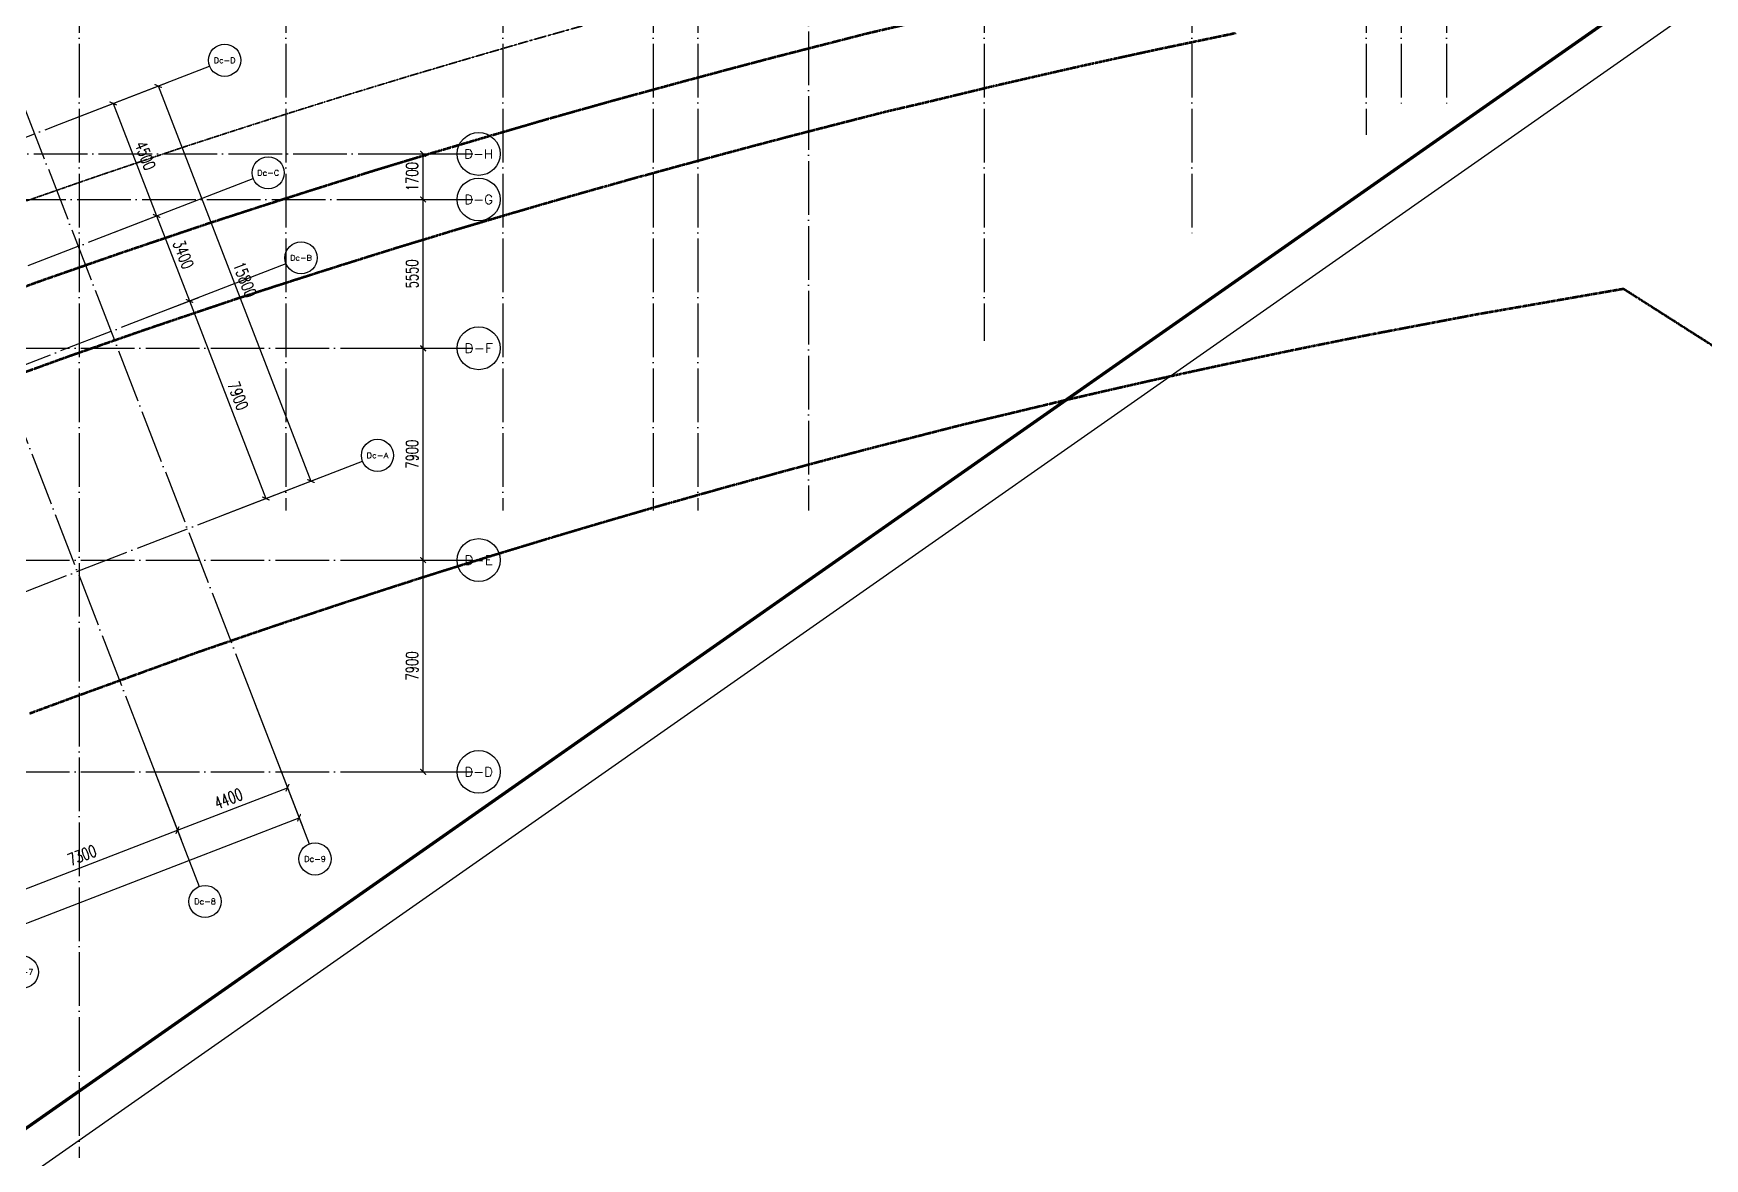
# Model space of a CAD drawing. Header units: millimetres. Extents: x 1089227 to 13101469, y 618865 to 10240562.
# Drawn here: x 1844725 to 1907056, y 4824187 to 4866156 of the extents above; entities that cross this region are included whole.
import ezdxf
from ezdxf.enums import TextEntityAlignment as Align

# ---------------------------------------------------------------- set-up
doc = ezdxf.new("R2010")
doc.units = ezdxf.units.MM
doc.header["$LTSCALE"] = 1000
doc.header["$PDMODE"] = 3
doc.header["$PDSIZE"] = 200
for name, pattern in [('A09-G-CTRL-用地红线+建筑退线_设计区$0$A02-G-MAIN-用地红线+退线_设计区$0$Redline1', [20, 10, -2, 2, -2, 2, -2]), ('A09-G-CTRL-用地红线+建筑退线_设计区$0$Controlline1', [12.8, 8, -1.6, 1.6, -1.6]), ('DOTE', [2.42, 2, -0.2, 0.02, -0.2])]:
    doc.linetypes.add(name, pattern=pattern)
doc.layers.get('0').update_dxf_attribs({"linetype": 'CONTINUOUS'})
doc.layers.get('Defpoints').update_dxf_attribs({"linetype": 'CONTINUOUS'})
doc.layers.add('A09-G-CTRL-用地红线+建筑退线_设计区$0$Z-REDL(用地红线)', color=10, linetype='CONTINUOUS', lineweight=60)
doc.layers.add('A09-G-CTRL-用地红线+建筑退线_设计区$0$Z-REDL-CTRL(建筑控制线)', color=40, linetype='CONTINUOUS', lineweight=35)
for name, color, linetype in [('AXIS', 3, 'CONTINUOUS'), ('AXIS_TEXT', 7, 'CONTINUOUS'), ('DOTE', 1, 'DOTE'), ('LWK-轴线-编号', 7, 'CONTINUOUS'), ('PUB_DIM', 3, 'CONTINUOUS'), ('TK', 4, 'CONTINUOUS'), ('TK-TEXT', 7, 'CONTINUOUS'), ('VHBoundary', 4, 'CONTINUOUS')]:
    doc.layers.add(name, color=color, linetype=linetype)
doc.styles.add('_TCH_AXIS', font='COMPLEX', dxfattribs={"bigfont": 'AllInOneBig.shx'})
doc.styles.add('_TCH_DIM_T3', font='SIMPLEX', dxfattribs={"width": 0.705882, "bigfont": 'AllInOneBig.shx'})
doc.styles.add('COMPLEX', font='COMPLEX', dxfattribs={"bigfont": 'AllInOneBig.shx'})
doc.styles.add('SADITK-SX', font='simfang.ttf', dxfattribs={"width": 0.7})
doc.dimstyles.new('_TCH_ARCH&&150', dxfattribs={"dimtxt": 446.25, "dimasz": 150, "dimexe": 375, "dimexo": 450, "dimgap": 189.375, "dimtad": 1, "dimdec": 0, "dimzin": 0, "dimdsep": 46, "dimtxsty": '_TCH_DIM_T3', "dimblk": 'ARCHTICK', "dimcen": 0.09, "dimclrt": 7, "dimazin": 2, "dimtfac": 1, "dimtdec": 0, "dimtix": 1, "dimtmove": 2, "dimatfit": 3, "dimfxl": 0, "dimtolj": 1, "dimtzin": 0, "dimarcsym": 0})

# ---------------------------------------------------------------- blocks, each defined once
blk = doc.blocks.new('0323最综用地红线')
at = {"layer": 'A09-G-CTRL-用地红线+建筑退线_设计区$0$Z-REDL(用地红线)', "color": 1, "linetype": 'A09-G-CTRL-用地红线+建筑退线_设计区$0$A02-G-MAIN-用地红线+退线_设计区$0$Redline1', "ltscale": 0.0005}
for points in [[(8323721, 3580638), (8320774, 3580023), (8319205, 3579682), (8317886, 3579393), (8316870, 3579162), (8314673, 3578658), (8312173, 3578055), (8310674, 3577708), (8307250, 3576830), (8305463, 3576358), (8303673, 3575877), (8301307, 3575230), (8298879, 3574547), (8296745, 3573925), (8294721, 3573327), (8292412, 3572625), (8290378, 3571988), (8289415, 3571682), (8288004, 3571230), (8286389, 3570705), (8284543, 3570083), (8283035, 3569572), (8280157, 3568569), (8275964, 3567048)], [(8311482, 3580975), (8309963, 3580622), (8306495, 3579733), (8304691, 3579257), (8302889, 3578772), (8300505, 3578121), (8298053, 3577431), (8295901, 3576804), (8293859, 3576201), (8291527, 3575491), (8289475, 3574849), (8288503, 3574540), (8287083, 3574085), (8285446, 3573553), (8283584, 3572925), (8282061, 3572410), (8279152, 3571396), (8274929, 3569864)], [(8278739, 3555273), (8279866, 3555690), (8280234, 3555825), (8284943, 3557535), (8286913, 3558213), (8288361, 3558704), (8290145, 3559297), (8291702, 3559805), (8293071, 3560246), (8293981, 3560536), (8295941, 3561146), (8298178, 3561827), (8300123, 3562405), (8302181, 3563002), (8304530, 3563665), (8306822, 3564295), (8308539, 3564756), (8310252, 3565203), (8313546, 3566047), (8314955, 3566381), (8317417, 3566971), (8318815, 3567293), (8320507, 3567677), (8321804, 3567964), (8323275, 3568283), (8326081, 3568872), (8328598, 3569378), (8332685, 3570154), (8338175, 3571110), (8348380, 3564604)]]:
    blk.add_lwpolyline(points, dxfattribs=at)
at = {"layer": 'A09-G-CTRL-用地红线+建筑退线_设计区$0$Z-REDL-CTRL(建筑控制线)', "linetype": 'A09-G-CTRL-用地红线+建筑退线_设计区$0$Controlline1', "ltscale": 0.0005, "flags": 128}
blk.add_lwpolyline([(8299567, 3686108), (8326626, 3675265), (8336400, 3687495), (8338983, 3690878), (8341712, 3688883), (8341724, 3688834), (8348492, 3681996), (8336495, 3657264), (8335815, 3655857), (8334921, 3653765), (8334408, 3652495), (8333554, 3650188), (8332762, 3647815), (8332296, 3646270), (8331866, 3644682), (8331460, 3643007), (8331063, 3641145), (8330737, 3639422), (8330293, 3636480), (8330017, 3634043), (8329761, 3630317), (8329732, 3627942), (8329763, 3625708), (8329928, 3622644), (8330113, 3620704), (8330325, 3618642), (8330653, 3615645), (8331572, 3606971), (8333151, 3600656), (8334420, 3595620), (8335099, 3592902), (8332162, 3588340), (8329462, 3587873), (8325135, 3587049), (8322510, 3586515), (8319525, 3585891), (8317926, 3585544), (8316578, 3585249), (8315535, 3585011), (8313300, 3584499), (8310791, 3583894), (8309251, 3583537), (8305740, 3582637), (8303918, 3582156), (8302104, 3581668), (8299703, 3581012), (8297227, 3580315), (8295056, 3579682), (8292998, 3579074), (8290643, 3578358), (8288572, 3577710), (8287591, 3577398), (8286161, 3576940), (8284503, 3576401), (8282624, 3575767), (8281086, 3575247), (8278146, 3574222), (8273894, 3572680), (8272471, 3572149), (8271089, 3571640), (8267888, 3570407), (8264331, 3569000), (8260702, 3567515), (8258549, 3566609), (8254947, 3565066), (8252185, 3563832), (8250834, 3563232), (8249176, 3562470), (8247994, 3561930), (8245505, 3560754), (8242980, 3559544), (8239801, 3558013), (8237959, 3557076), (8235838, 3555996), (8233384, 3554698), (8228450, 3552051), (8226178, 3550787), (8222141, 3548504), (8215629, 3544667), (8213710, 3543497), (8193657, 3531175), (8180322, 3522990), (8166408, 3514440), (8156991, 3508658), (8151138, 3505062), (8142685, 3507267), (8121171, 3545747), (8120724, 3546549), (8120233, 3547383), (8119272, 3548967), (8118108, 3550752), (8117067, 3552244), (8115806, 3553970), (8115672, 3554140), (8146431, 3575790), (8162146, 3587599), (8162295, 3588125), (8199863, 3615253), (8204215, 3618404), (8231584, 3638167), (8260590, 3655826), (8295376, 3680010)], close=True, dxfattribs=at)
blk = doc.blocks.new('template_31-施工图_A0_A0_1.0000_3fa9c08c64a9101061c9a26412af947e', base_point=(-1189, 0))
at = {"layer": 'TK'}
blk.add_lwpolyline([(-1189, 841), (1189, 841), (1189, 0), (-1189, 0)], close=True, dxfattribs=at)
at = {"layer": 'TK', "const_width": 0.8}
blk.add_lwpolyline([(-1164, 831), (-1164, 10), (1179, 10), (1179, 831)], close=True, dxfattribs=at)
at = {"layer": 'VHBoundary'}
blk.add_lwpolyline([(-1189, 841), (1189, 841), (1189, 0), (-1189, 0)], close=True, dxfattribs=at)
at = {"layer": 'TK-TEXT', "style": 'SADITK-SX', "width": 0.7}
for tag, p in [('市政会签', (-1176, 381.5)), ('园林会签', (-1176, 343.5)), ('幕墙会签', (-1176, 305.5)), ('装饰会签', (-1176, 267.5)), ('燃气会签', (-1176, 229.5)), ('暖通会签', (-1176, 191.5)), ('电气会签', (-1176, 153.5)), ('给排水会签', (-1176, 115.5)), ('结构会签', (-1176, 77.5)), ('建筑会签', (-1176, 39.5))]:
    blk.add_attdef(tag, text='', height=4, rotation=90, dxfattribs=at).set_placement(p, align=Align.MIDDLE_CENTER)
for tag, height, p in [('专业审定', 4, (1134.75, 268)), ('专业审核', 4, (1134.75, 248)), ('项目负责1', 4, (1134.75, 238)), ('项目负责2', 4, (1134.75, 228)), ('专业负责1', 4, (1134.75, 218)), ('专业负责2', 4, (1134.75, 208)), ('专业校对', 4, (1134.75, 198)), ('专业设计', 4, (1134.75, 188)), ('方案设计', 4, (1134.75, 178)), ('专业制图', 4, (1134.75, 168)), ('建设单位_001', 4, (1148.5, 140)), ('建设地点_001', 4, (1148.5, 124)), ('工程名称_001', 4, (1148.5, 106)), ('子项名称_001', 4, (1148.5, 86)), ('图纸名称_001', 4, (1148.5, 66)), ('版次', 4, (1129.5, 53)), ('日期', 4, (1165, 53)), ('图别', 4, (1129.5, 43)), ('图号', 4, (1165, 43)), ('合同号', 4, (1136, 30)), ('项目编号1', 2, (1114.06, 13.58)), ('阶段编号1', 2, (1132.25, 13.75)), ('子项编号1', 2, (1144.75, 13.75))]:
    blk.add_attdef(tag, text='', height=height, dxfattribs=at).set_placement(p, align=Align.MIDDLE_CENTER)
blk = doc.blocks.new('_AXISO')
blk.add_circle((0, 0), 0.5)
at = {"layer": 'AXIS_TEXT', "style": 'COMPLEX', "width": 1.041667}
blk.add_attdef('A', text='', height=0.56, dxfattribs=at).set_placement((-0.25, -0.28), (0.25, -0.28), align=Align.FIT)
blk = doc.blocks.new('_ArchTick')
at = {"color": 0, "linetype": 'ByBlock', "const_width": 0.3}
blk.add_lwpolyline([(-0.71, -0.71), (0.71, 0.71)], dxfattribs=at)
blk = doc.blocks.new('*D454')
at = {"layer": 'AXIS', "color": 0, "lineweight": -2, "transparency": 16777216}
for p, q in [((-48425, 15888), (-46667, 11341)), ((-92878, -6126), (-46802, 11691)), ((-94501, -1928), (-92742, -6475))]:
    blk.add_line(p, q, dxfattribs=at)
at = {"layer": 'Defpoints', "color": 0, "transparency": 16777216}
for p in [(-48588, 16308), (-46802, 11691), (-94663, -1509)]:
    blk.add_point(p, dxfattribs=at)
at = {"layer": 'AXIS', "color": 0, "lineweight": -2, "transparency": 16777216, "xscale": 150, "yscale": 150, "zscale": 150}
for p, rotation in [((-46802, 11691), 21.14101891807963), ((-92878, -6126), 201.1410189180796)]:
    blk.add_blockref('_ArchTick', p, dxfattribs=dict(at, rotation=rotation))
at = {"layer": 'AXIS', "color": 7, "transparency": 16777216, "insert": (-69989, 3168), "char_height": 446.2, "attachment_point": 5, "rotation": 21.14102, "style": '_TCH_DIM_T3'}
blk.add_mtext('\\A1;49400', dxfattribs=at)
blk = doc.blocks.new('*D461')
at = {"layer": 'AXIS', "color": 0, "lineweight": -2, "transparency": 16777216}
for p, q in [((-52529, 14301), (-51204, 10874)), ((-59338, 11669), (-58013, 8241)), ((-58148, 8591), (-51339, 11224))]:
    blk.add_line(p, q, dxfattribs=at)
at = {"layer": 'Defpoints', "color": 0, "transparency": 16777216}
for p in [(-52692, 14721), (-59500, 12088), (-51339, 11224)]:
    blk.add_point(p, dxfattribs=at)
at = {"layer": 'AXIS', "color": 0, "lineweight": -2, "transparency": 16777216, "xscale": 150, "yscale": 150, "zscale": 150}
for p, rotation in [((-51339, 11224), 21.14101891807816), ((-58148, 8591), 201.1410189180782)]:
    blk.add_blockref('_ArchTick', p, dxfattribs=dict(at, rotation=rotation))
at = {"layer": 'AXIS', "color": 7, "transparency": 16777216, "insert": (-54892, 10292), "char_height": 446.2, "attachment_point": 5, "rotation": 21.14102, "style": '_TCH_DIM_T3'}
blk.add_mtext('\\A1;7300', dxfattribs=at)
blk = doc.blocks.new('*D462')
at = {"layer": 'AXIS', "color": 0, "lineweight": -2, "transparency": 16777216}
for p, q in [((-48425, 15888), (-47100, 12461)), ((-52529, 14301), (-51204, 10874)), ((-51339, 11224), (-47235, 12810))]:
    blk.add_line(p, q, dxfattribs=at)
at = {"layer": 'Defpoints', "color": 0, "transparency": 16777216}
for p in [(-48588, 16308), (-52692, 14721), (-47235, 12810)]:
    blk.add_point(p, dxfattribs=at)
at = {"layer": 'AXIS', "color": 0, "lineweight": -2, "transparency": 16777216, "xscale": 150, "yscale": 150, "zscale": 150}
for p, rotation in [((-47235, 12810), 21.14101891808267), ((-51339, 11224), 201.1410189180827)]:
    blk.add_blockref('_ArchTick', p, dxfattribs=dict(at, rotation=rotation))
at = {"layer": 'AXIS', "color": 7, "transparency": 16777216, "insert": (-49436, 12402), "char_height": 446.2, "attachment_point": 5, "rotation": 21.14102, "style": '_TCH_DIM_T3'}
blk.add_mtext('\\A1;4400', dxfattribs=at)
blk = doc.blocks.new('*D463')
at = {"layer": 'AXIS', "color": 0, "lineweight": -2, "transparency": 16777216}
for p, q in [((-55314, 37723), (-51708, 39118)), ((-52058, 38983), (-46359, 24246)), ((-49616, 22987), (-46010, 24381))]:
    blk.add_line(p, q, dxfattribs=at)
at = {"layer": 'Defpoints', "color": 0, "transparency": 16777216}
for p in [(-55734, 37561), (-46359, 24246), (-50035, 22825)]:
    blk.add_point(p, dxfattribs=at)
at = {"layer": 'AXIS', "color": 0, "lineweight": -2, "transparency": 16777216, "xscale": 150, "yscale": 150, "zscale": 150}
for p, rotation in [((-52058, 38983), 111.141018918079), ((-46359, 24246), 291.141018918079)]:
    blk.add_blockref('_ArchTick', p, dxfattribs=dict(at, rotation=rotation))
at = {"layer": 'AXIS', "color": 7, "transparency": 16777216, "insert": (-48824, 31763), "char_height": 446.2, "attachment_point": 5, "rotation": 291.14102, "style": '_TCH_DIM_T3'}
blk.add_mtext('\\A1;15800', dxfattribs=at)
blk = doc.blocks.new('*D464')
at = {"layer": 'AXIS', "color": 0, "lineweight": -2, "transparency": 16777216}
for p, q in [((-52465, 30355), (-50540, 31100)), ((-50889, 30964), (-48040, 23596)), ((-49616, 22987), (-47690, 23731))]:
    blk.add_line(p, q, dxfattribs=at)
at = {"layer": 'Defpoints', "color": 0, "transparency": 16777216}
for p in [(-52885, 30193), (-48040, 23596), (-50035, 22825)]:
    blk.add_point(p, dxfattribs=at)
at = {"layer": 'AXIS', "color": 0, "lineweight": -2, "transparency": 16777216, "xscale": 150, "yscale": 150, "zscale": 150}
for p, rotation in [((-50889, 30964), 111.141018918081), ((-48040, 23596), 291.141018918081)]:
    blk.add_blockref('_ArchTick', p, dxfattribs=dict(at, rotation=rotation))
at = {"layer": 'AXIS', "color": 7, "transparency": 16777216, "insert": (-49080, 27429), "char_height": 446.2, "attachment_point": 5, "rotation": 291.14102, "style": '_TCH_DIM_T3'}
blk.add_mtext('\\A1;7900', dxfattribs=at)
blk = doc.blocks.new('*D465')
at = {"layer": 'AXIS', "color": 0, "lineweight": -2, "transparency": 16777216}
for p, q in [((-53691, 33526), (-51766, 34271)), ((-52116, 34136), (-50889, 30964)), ((-52465, 30355), (-50540, 31100))]:
    blk.add_line(p, q, dxfattribs=at)
at = {"layer": 'Defpoints', "color": 0, "transparency": 16777216}
for p in [(-54111, 33364), (-50889, 30964), (-52885, 30193)]:
    blk.add_point(p, dxfattribs=at)
at = {"layer": 'AXIS', "color": 0, "lineweight": -2, "transparency": 16777216, "xscale": 150, "yscale": 150, "zscale": 150}
for p, rotation in [((-52116, 34136), 111.1410189180817), ((-50889, 30964), 291.1410189180817)]:
    blk.add_blockref('_ArchTick', p, dxfattribs=dict(at, rotation=rotation))
at = {"layer": 'AXIS', "color": 7, "transparency": 16777216, "insert": (-51118, 32699), "char_height": 446.2, "attachment_point": 5, "rotation": 291.14102, "style": '_TCH_DIM_T3'}
blk.add_mtext('\\A1;3400', dxfattribs=at)
blk = doc.blocks.new('*D466')
at = {"layer": 'AXIS', "color": 0, "lineweight": -2, "transparency": 16777216}
for p, q in [((-55314, 37723), (-53389, 38468)), ((-53739, 38333), (-52116, 34136)), ((-53691, 33526), (-51766, 34271))]:
    blk.add_line(p, q, dxfattribs=at)
at = {"layer": 'Defpoints', "color": 0, "transparency": 16777216}
for p in [(-55734, 37561), (-52116, 34136), (-54111, 33364)]:
    blk.add_point(p, dxfattribs=at)
at = {"layer": 'AXIS', "color": 0, "lineweight": -2, "transparency": 16777216, "xscale": 150, "yscale": 150, "zscale": 150}
for p, rotation in [((-53739, 38333), 111.1410189180755), ((-52116, 34136), 291.1410189180755)]:
    blk.add_blockref('_ArchTick', p, dxfattribs=dict(at, rotation=rotation))
at = {"layer": 'AXIS', "color": 7, "transparency": 16777216, "insert": (-52542, 36383), "char_height": 446.2, "attachment_point": 5, "rotation": 291.14102, "style": '_TCH_DIM_T3'}
blk.add_mtext('\\A1;4500', dxfattribs=at)
blk = doc.blocks.new('*D512')
at = {"layer": 'Defpoints', "color": 0, "transparency": 16777216}
for p in [(-42353, 21300), (-42176, 21300), (-42353, 13400)]:
    blk.add_point(p, dxfattribs=at)
at = {"layer": 'PUB_DIM', "color": 0, "lineweight": -2, "transparency": 16777216}
for p, q in [((-42176, 13400), (-42176, 21300)), ((-41903, 21300), (-41801, 21300)), ((-41903, 13400), (-41801, 13400))]:
    blk.add_line(p, q, dxfattribs=at)
at = {"layer": 'PUB_DIM', "color": 0, "lineweight": -2, "transparency": 16777216, "xscale": 150, "yscale": 150, "zscale": 150}
for p, rotation in [((-42176, 21300), 90), ((-42176, 13400), 270)]:
    blk.add_blockref('_ArchTick', p, dxfattribs=dict(at, rotation=rotation))
at = {"layer": 'PUB_DIM', "color": 7, "transparency": 16777216, "insert": (-42589, 17350), "char_height": 446.2, "attachment_point": 5, "rotation": 90, "style": '_TCH_DIM_T3'}
blk.add_mtext('\\A1;7900', dxfattribs=at)
blk = doc.blocks.new('*D513')
at = {"layer": 'Defpoints', "color": 0, "transparency": 16777216}
for p in [(-42353, 29200), (-42176, 29200), (-42353, 21300)]:
    blk.add_point(p, dxfattribs=at)
at = {"layer": 'PUB_DIM', "color": 0, "lineweight": -2, "transparency": 16777216}
for p, q in [((-42176, 21300), (-42176, 29200)), ((-41903, 29200), (-41801, 29200)), ((-41903, 21300), (-41801, 21300))]:
    blk.add_line(p, q, dxfattribs=at)
at = {"layer": 'PUB_DIM', "color": 0, "lineweight": -2, "transparency": 16777216, "xscale": 150, "yscale": 150, "zscale": 150}
for p, rotation in [((-42176, 29200), 90), ((-42176, 21300), 270)]:
    blk.add_blockref('_ArchTick', p, dxfattribs=dict(at, rotation=rotation))
at = {"layer": 'PUB_DIM', "color": 7, "transparency": 16777216, "insert": (-42589, 25250), "char_height": 446.2, "attachment_point": 5, "rotation": 90, "style": '_TCH_DIM_T3'}
blk.add_mtext('\\A1;7900', dxfattribs=at)
blk = doc.blocks.new('*D514')
at = {"layer": 'Defpoints', "color": 0, "transparency": 16777216}
for p in [(-42353, 34750), (-42176, 34750), (-42353, 29200)]:
    blk.add_point(p, dxfattribs=at)
at = {"layer": 'PUB_DIM', "color": 0, "lineweight": -2, "transparency": 16777216}
for p, q in [((-42176, 29200), (-42176, 34750)), ((-41903, 34750), (-41801, 34750)), ((-41903, 29200), (-41801, 29200))]:
    blk.add_line(p, q, dxfattribs=at)
at = {"layer": 'PUB_DIM', "color": 0, "lineweight": -2, "transparency": 16777216, "xscale": 150, "yscale": 150, "zscale": 150}
for p, rotation in [((-42176, 34750), 90), ((-42176, 29200), 270)]:
    blk.add_blockref('_ArchTick', p, dxfattribs=dict(at, rotation=rotation))
at = {"layer": 'PUB_DIM', "color": 7, "transparency": 16777216, "insert": (-42589, 31975), "char_height": 446.2, "attachment_point": 5, "rotation": 90, "style": '_TCH_DIM_T3'}
blk.add_mtext('\\A1;5550', dxfattribs=at)
blk = doc.blocks.new('*D515')
at = {"layer": 'Defpoints', "color": 0, "transparency": 16777216}
for p in [(-42353, 36450), (-42176, 36450), (-42353, 34750)]:
    blk.add_point(p, dxfattribs=at)
at = {"layer": 'PUB_DIM', "color": 0, "lineweight": -2, "transparency": 16777216}
for p, q in [((-42176, 34750), (-42176, 36450)), ((-41903, 36450), (-41801, 36450)), ((-41903, 34750), (-41801, 34750))]:
    blk.add_line(p, q, dxfattribs=at)
at = {"layer": 'PUB_DIM', "color": 0, "lineweight": -2, "transparency": 16777216, "xscale": 150, "yscale": 150, "zscale": 150}
for p, rotation in [((-42176, 36450), 90), ((-42176, 34750), 270)]:
    blk.add_blockref('_ArchTick', p, dxfattribs=dict(at, rotation=rotation))
at = {"layer": 'PUB_DIM', "color": 7, "transparency": 16777216, "insert": (-42589, 35600), "char_height": 446.2, "attachment_point": 5, "rotation": 90, "style": '_TCH_DIM_T3'}
blk.add_mtext('\\A1;1700', dxfattribs=at)
blk = doc.blocks.new('裙房轴网260428')
at = {"layer": 'AXIS'}
for p, q in [((-55734, 37561.1), (-50137.8, 39725.1)), ((-43972.1, 36450), (-40321.3, 36450)), ((-43972.1, 36450), (-40904, 36450)), ((-54111, 33364), (-48514.8, 35528)), ((-43972.1, 34750), (-40321.3, 34750)), ((-43972.1, 34750), (-40904, 34750)), ((-52884.7, 30192.8), (-47288.5, 32356.8)), ((-43972.1, 29200), (-40321.3, 29200)), ((-43972.1, 29200), (-40904, 29200)), ((-50035.5, 22824.5), (-44439.3, 24988.5)), ((-43972.1, 21300), (-40321.3, 21300)), ((-43972.1, 21300), (-40904, 21300)), ((-48587.8, 16308.1), (-46423.8, 10711.9)), ((-52691.6, 14721.1), (-50527.6, 9125)), ((-43972.1, 13400), (-40321.3, 13400)), ((-43972.1, 13400), (-40904, 13400))]:
    blk.add_line(p, q, dxfattribs=at)
at = {"layer": 'DOTE', "color": 16, "linetype": 'DOTE'}
for p, q in [((-55000, 137349.7), (-55000, -1000)), ((-47300, 137349.7), (-47300, 23149.3)), ((-39200, 137349.7), (-39200, 23149.3)), ((-33600, 137349.7), (-33600, 23149.3)), ((-31925, 137349.7), (-31925, 23149.3)), ((-21250, 137349.7), (-21250, 29473.4)), ((-13500, 137349.7), (-13500, 33397.2)), ((-7000, 137349.7), (-7000, 37155.2)), ((-5701, 137349.7), (-5701, 38193.2)), ((-4000, 137349.7), (-4000, 38193.2)), ((-27800, 53117.8), (-27800, 23149.3)), ((-57027.3, 38133.1), (-48587.8, 16308.1)), ((-103674.5, 19022.9), (-55734, 37561.1)), ((-92999.5, 36450), (-43972.1, 36450)), ((-61131.2, 36546.2), (-52691.6, 14721.1)), ((-110738.7, 34750), (-43972.1, 34750)), ((-102051.5, 14825.8), (-54111, 33364)), ((-100825.3, 11654.7), (-52884.7, 30192.8)), ((-163840, 29200), (-43972.1, 29200)), ((-97976, 4286.4), (-50035.5, 22824.5)), ((-163840, 21300), (-43972.1, 21300)), ((-163840, 13400), (-43972.1, 13400))]:
    blk.add_line(p, q, dxfattribs=at)
at = {"layer": 'AXIS'}
ref = blk.add_blockref('_AXISO', (-49578.2, 39941.5), dxfattribs=dict(at, xscale=1200, yscale=1200, zscale=1200))
ref.add_attrib('A', 'Dc-D', dxfattribs={"layer": 'AXIS_TEXT', "height": 203.73, "style": '_TCH_AXIS'}).set_placement((-49985.6, 39839.6), (-49170.7, 39839.6), align=Align.FIT)
ref = blk.add_blockref('_AXISO', (-40104, 36450), dxfattribs=dict(at, xscale=1600, yscale=1600, zscale=1600))
ref.add_attrib('A', 'D-H', dxfattribs={"layer": 'LWK-轴线-编号', "height": 330.48, "style": '_TCH_AXIS'}).set_placement((-40639, 36284.8), (-39568.9, 36284.8), align=Align.FIT)
ref = blk.add_blockref('_AXISO', (-47955.2, 35744.4), dxfattribs=dict(at, xscale=1200, yscale=1200, zscale=1200))
ref.add_attrib('A', 'Dc-C', dxfattribs={"layer": 'AXIS_TEXT', "height": 208.4, "style": '_TCH_AXIS'}).set_placement((-48362.1, 35640.2), (-47548.3, 35640.2), align=Align.FIT)
ref = blk.add_blockref('_AXISO', (-40104, 34750), dxfattribs=dict(at, xscale=1600, yscale=1600, zscale=1600))
ref.add_attrib('A', 'D-G', dxfattribs={"layer": 'LWK-轴线-编号', "height": 339.59, "style": '_TCH_AXIS'}).set_placement((-40637.6, 34580.2), (-39570.3, 34580.2), align=Align.FIT)
ref = blk.add_blockref('_AXISO', (-46728.9, 32573.2), dxfattribs=dict(at, xscale=1200, yscale=1200, zscale=1200))
ref.add_attrib('A', 'Dc-B', dxfattribs={"layer": 'AXIS_TEXT', "height": 203.73, "style": '_TCH_AXIS'}).set_placement((-47136.4, 32471.3), (-46321.5, 32471.3), align=Align.FIT)
ref = blk.add_blockref('_AXISO', (-40104, 29200), dxfattribs=dict(at, xscale=1600, yscale=1600, zscale=1600))
ref.add_attrib('A', 'D-F', dxfattribs={"layer": 'LWK-轴线-编号', "height": 349.18, "style": '_TCH_AXIS'}).set_placement((-40636.1, 29025.4), (-39571.9, 29025.4), align=Align.FIT)
ref = blk.add_blockref('_AXISO', (-43879.7, 25204.9), dxfattribs=dict(at, xscale=1200, yscale=1200, zscale=1200))
ref.add_attrib('A', 'Dc-A', dxfattribs={"layer": 'AXIS_TEXT', "height": 201.47, "style": '_TCH_AXIS'}).set_placement((-44287.4, 25104.2), (-43471.9, 25104.2), align=Align.FIT)
ref = blk.add_blockref('_AXISO', (-40104, 21300), dxfattribs=dict(at, xscale=1600, yscale=1600, zscale=1600))
ref.add_attrib('A', 'D-E', dxfattribs={"layer": 'LWK-轴线-编号', "height": 349.18, "style": '_TCH_AXIS'}).set_placement((-40636.1, 21125.4), (-39571.9, 21125.4), align=Align.FIT)
ref = blk.add_blockref('_AXISO', (-40104, 13400), dxfattribs=dict(at, xscale=1600, yscale=1600, zscale=1600))
ref.add_attrib('A', 'D-D', dxfattribs={"layer": 'LWK-轴线-编号', "height": 344.32, "style": '_TCH_AXIS'}).set_placement((-40636.9, 13227.8), (-39571.1, 13227.8), align=Align.FIT)
ref = blk.add_blockref('_AXISO', (-46207.4, 10152.3), dxfattribs=dict(at, xscale=1200, yscale=1200, zscale=1200))
ref.add_attrib('A', 'Dc-9', dxfattribs={"layer": 'AXIS_TEXT', "height": 210.81, "style": '_TCH_AXIS'}).set_placement((-46613.9, 10046.9), (-45800.8, 10046.9), align=Align.FIT)
ref = blk.add_blockref('_AXISO', (-50311.2, 8565.3), dxfattribs=dict(at, xscale=1200, yscale=1200, zscale=1200))
ref.add_attrib('A', 'Dc-8', dxfattribs={"layer": 'AXIS_TEXT', "height": 210.81, "style": '_TCH_AXIS'}).set_placement((-50717.8, 8459.9), (-49904.7, 8459.9), align=Align.FIT)
ref = blk.add_blockref('_AXISO', (-57119.9, 5932.5), dxfattribs=dict(at, xscale=1200, yscale=1200, zscale=1200))
ref.add_attrib('A', 'Dc-7', dxfattribs={"layer": 'AXIS_TEXT', "height": 210.81, "style": '_TCH_AXIS'}).set_placement((-57526.5, 5827.1), (-56713.4, 5827.1), align=Align.FIT)
for p1, p2, distance, picture, middle in [((-55734, 37561.1), (-50035.5, 22824.5), 3941.4, '*D463', (-48823.8, 31763.1)), ((-55734, 37561.1), (-54111, 33364), 2139.3, '*D466', (-52542.4, 36382.9)), ((-54111, 33364), (-52884.7, 30192.8), 2139.3, '*D465', (-51117.8, 32698.8)), ((-52884.7, 30192.8), (-50035.5, 22824.5), 2139.3, '*D464', (-49080, 27429)), ((-94662.9, -1508.8), (-48587.8, 16308.1), -4950, '*D454', (-69988.8, 3167.5)), ((-52691.6, 14721.1), (-48587.8, 16308.1), -3750, '*D462', (-49436, 12401.7)), ((-59500.3, 12088.3), (-52691.6, 14721.1), -3750, '*D461', (-54892.3, 10291.8))]:
    dim = blk.add_aligned_dim(p1=p1, p2=p2, distance=distance, dimstyle='_TCH_ARCH&&150', dxfattribs=at)
    dim.commit()
    dim.dimension.update_dxf_attribs({"geometry": picture, "text_midpoint": middle})
at = {"layer": 'PUB_DIM'}
for p1, p2, picture, middle in [((-42353.2, 34750), (-42353.2, 36450), '*D515', (-42588.9, 35600)), ((-42353.2, 29200), (-42353.2, 34750), '*D514', (-42588.9, 31975)), ((-42353.2, 21300), (-42353.2, 29200), '*D513', (-42588.9, 25250)), ((-42353.2, 13400), (-42353.2, 21300), '*D512', (-42588.9, 17350))]:
    dim = blk.add_aligned_dim(p1=p1, p2=p2, distance=-176.7, dimstyle='_TCH_ARCH&&150', dxfattribs=at)
    dim.commit()
    dim.dimension.update_dxf_attribs({"geometry": picture, "text_midpoint": middle})
blk = doc.blocks.new('04地块地下轴网260428')
blk.add_blockref('裙房轴网260428', (0, 0))

msp = doc.modelspace()

# ---------------------------------------------------------------- block references
at = {"xscale": 150, "yscale": 150, "zscale": 150, "rotation": 35.00532206532363}
msp.add_blockref('template_31-施工图_A0_A0_1.0000_3fa9c08c64a9101061c9a26412af947e', (1698846.852, 4721512.469), dxfattribs=at)
for name, p in [('0323最综用地红线', (-6434145.536, 1285525.343)), ('04地块地下轴网260428', (1901435.755, 4825211.796))]:
    msp.add_blockref(name, p)

doc.saveas('drawing.dxf')
